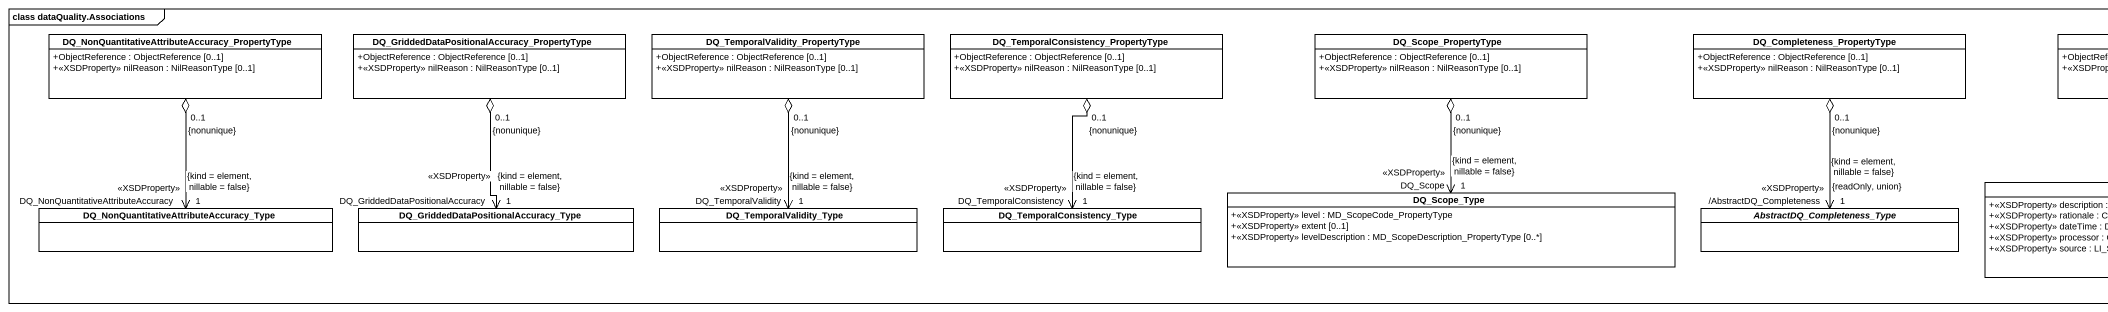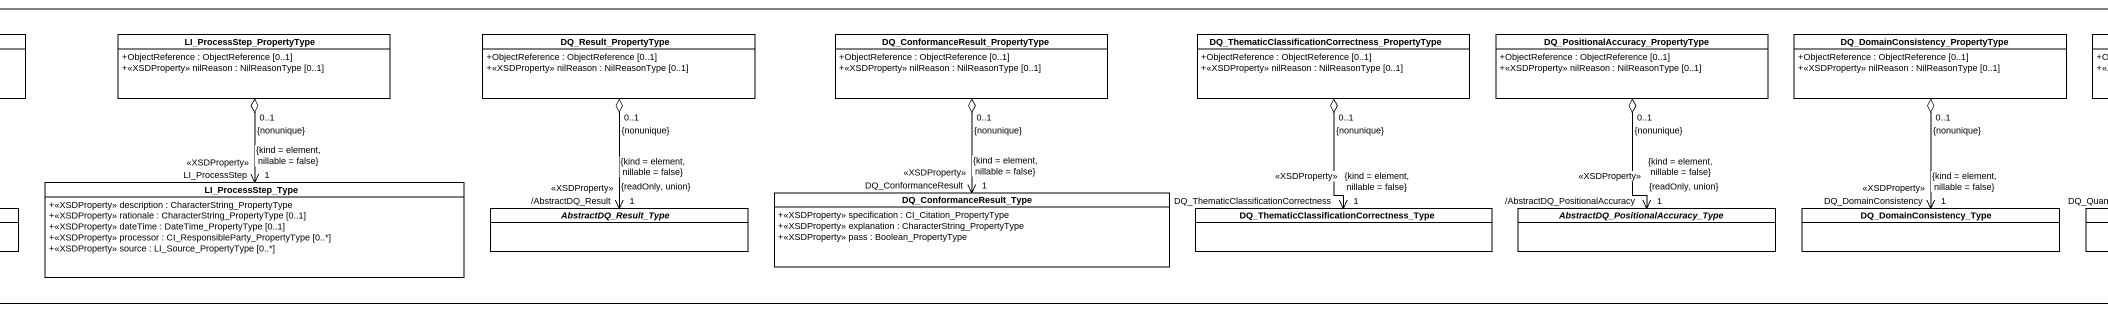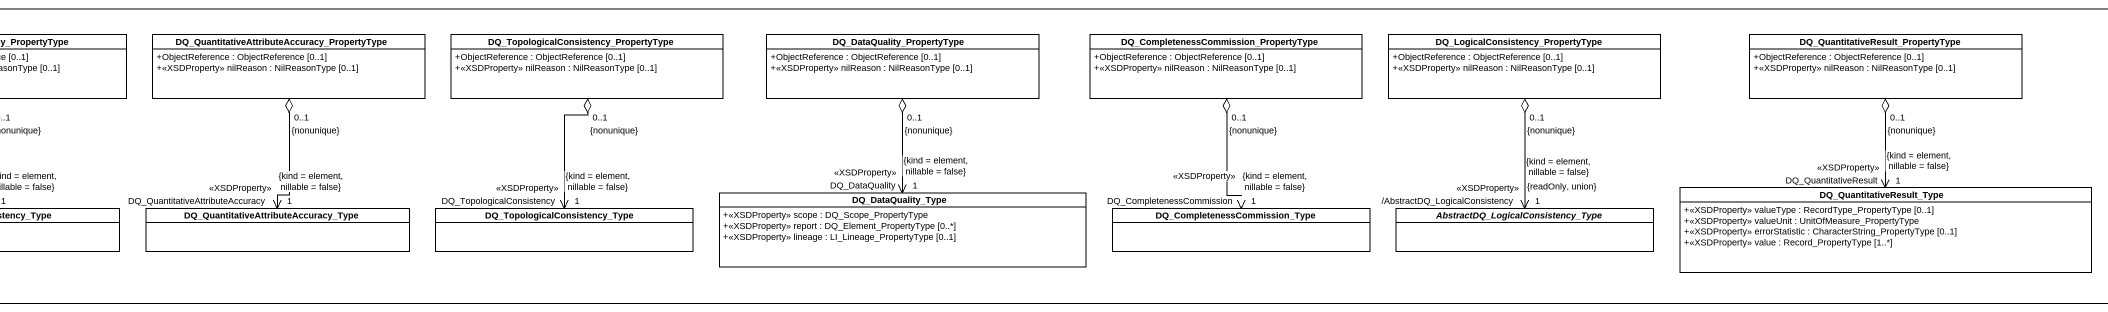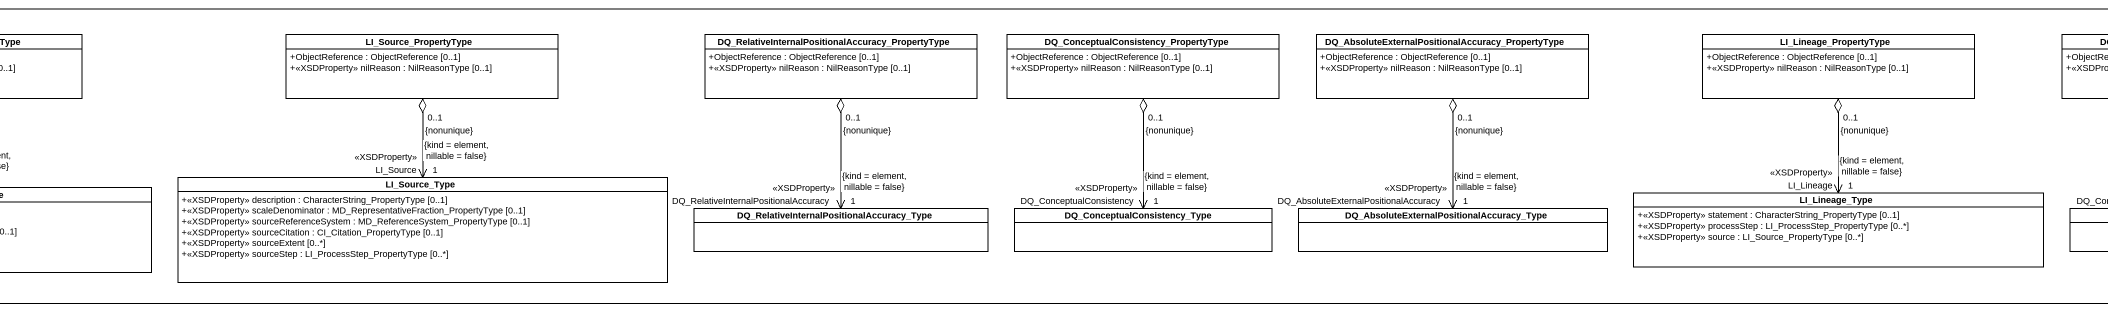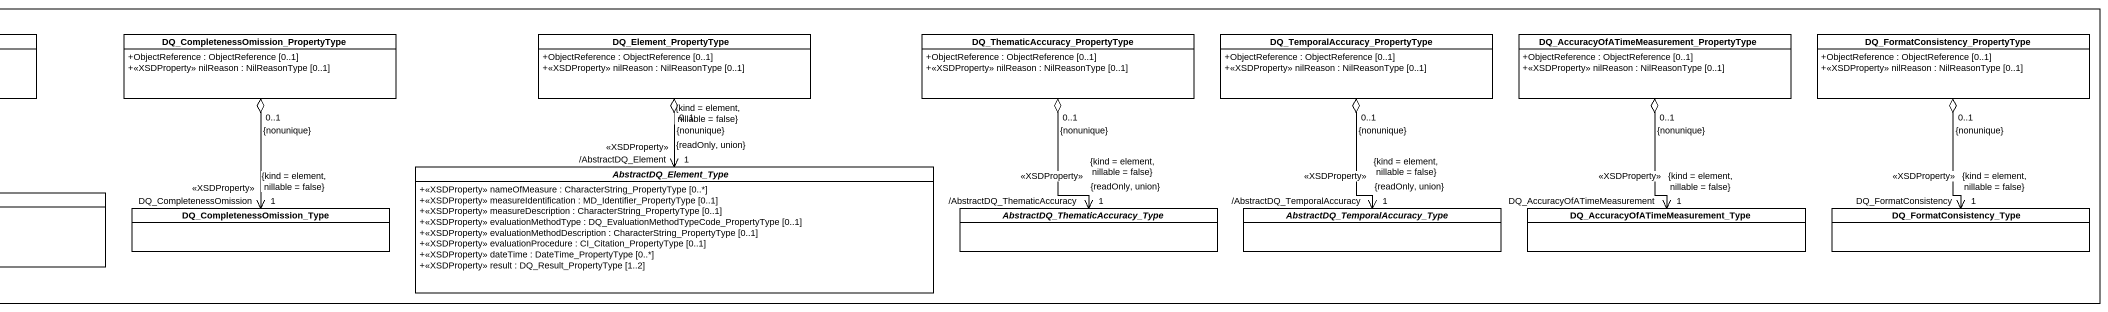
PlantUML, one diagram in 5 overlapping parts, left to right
@startuml
mainframe class dataQuality.Associations
hide circle
hide empty members
skinparam classAttributeIconSize 0
class "DQ_NonQuantitativeAttributeAccuracy_PropertyType" as DQ_NonQuantitativeAttributeA {
  +ObjectReference : ObjectReference [0..1]
  +<<XSDProperty>> nilReason : NilReasonType [0..1]
}
class "DQ_GriddedDataPositionalAccuracy_PropertyType" as DQ_GriddedDataPositionalAccu {
  +ObjectReference : ObjectReference [0..1]
  +<<XSDProperty>> nilReason : NilReasonType [0..1]
}
class "DQ_TemporalValidity_PropertyType" as DQ_TemporalValidity {
  +ObjectReference : ObjectReference [0..1]
  +<<XSDProperty>> nilReason : NilReasonType [0..1]
}
class "DQ_TemporalConsistency_PropertyType" as DQ_TemporalConsistency {
  +ObjectReference : ObjectReference [0..1]
  +<<XSDProperty>> nilReason : NilReasonType [0..1]
}
class DQ_Scope_PropertyType {
  +ObjectReference : ObjectReference [0..1]
  +<<XSDProperty>> nilReason : NilReasonType [0..1]
}
class DQ_Completeness_PropertyType {
  +ObjectReference : ObjectReference [0..1]
  +<<XSDProperty>> nilReason : NilReasonType [0..1]
}
class LI_ProcessStep_PropertyType {
  +ObjectReference : ObjectReference [0..1]
  +<<XSDProperty>> nilReason : NilReasonType [0..1]
}
class DQ_Result_PropertyType {
  +ObjectReference : ObjectReference [0..1]
  +<<XSDProperty>> nilReason : NilReasonType [0..1]
}
class "DQ_ConformanceResult_PropertyType" as DQ_ConformanceResult {
  +ObjectReference : ObjectReference [0..1]
  +<<XSDProperty>> nilReason : NilReasonType [0..1]
}
class "DQ_ThematicClassificationCorrectness_PropertyType" as DQ_ThematicClassificationCor {
  +ObjectReference : ObjectReference [0..1]
  +<<XSDProperty>> nilReason : NilReasonType [0..1]
}
class "DQ_PositionalAccuracy_PropertyType" as DQ_PositionalAccuracy {
  +ObjectReference : ObjectReference [0..1]
  +<<XSDProperty>> nilReason : NilReasonType [0..1]
}
class "DQ_DomainConsistency_PropertyType" as DQ_DomainConsistency {
  +ObjectReference : ObjectReference [0..1]
  +<<XSDProperty>> nilReason : NilReasonType [0..1]
}
class "DQ_QuantitativeAttributeAccuracy_PropertyType" as DQ_QuantitativeAttributeAccu {
  +ObjectReference : ObjectReference [0..1]
  +<<XSDProperty>> nilReason : NilReasonType [0..1]
}
class "DQ_TopologicalConsistency_PropertyType" as DQ_TopologicalConsistency {
  +ObjectReference : ObjectReference [0..1]
  +<<XSDProperty>> nilReason : NilReasonType [0..1]
}
class DQ_DataQuality_PropertyType {
  +ObjectReference : ObjectReference [0..1]
  +<<XSDProperty>> nilReason : NilReasonType [0..1]
}
class "DQ_CompletenessCommission_PropertyType" as DQ_CompletenessCommission {
  +ObjectReference : ObjectReference [0..1]
  +<<XSDProperty>> nilReason : NilReasonType [0..1]
}
class "DQ_LogicalConsistency_PropertyType" as DQ_LogicalConsistency {
  +ObjectReference : ObjectReference [0..1]
  +<<XSDProperty>> nilReason : NilReasonType [0..1]
}
class "DQ_QuantitativeResult_PropertyType" as DQ_QuantitativeResult {
  +ObjectReference : ObjectReference [0..1]
  +<<XSDProperty>> nilReason : NilReasonType [0..1]
}
class LI_Source_PropertyType {
  +ObjectReference : ObjectReference [0..1]
  +<<XSDProperty>> nilReason : NilReasonType [0..1]
}
class "DQ_RelativeInternalPositionalAccuracy_PropertyType" as DQ_RelativeInternalPositiona {
  +ObjectReference : ObjectReference [0..1]
  +<<XSDProperty>> nilReason : NilReasonType [0..1]
}
class "DQ_ConceptualConsistency_PropertyType" as DQ_ConceptualConsistency {
  +ObjectReference : ObjectReference [0..1]
  +<<XSDProperty>> nilReason : NilReasonType [0..1]
}
class "DQ_AbsoluteExternalPositionalAccuracy_PropertyType" as DQ_AbsoluteExternalPositiona {
  +ObjectReference : ObjectReference [0..1]
  +<<XSDProperty>> nilReason : NilReasonType [0..1]
}
class LI_Lineage_PropertyType {
  +ObjectReference : ObjectReference [0..1]
  +<<XSDProperty>> nilReason : NilReasonType [0..1]
}
class "DQ_CompletenessOmission_PropertyType" as DQ_CompletenessOmission {
  +ObjectReference : ObjectReference [0..1]
  +<<XSDProperty>> nilReason : NilReasonType [0..1]
}
class DQ_Element_PropertyType {
  +ObjectReference : ObjectReference [0..1]
  +<<XSDProperty>> nilReason : NilReasonType [0..1]
}
class "DQ_ThematicAccuracy_PropertyType" as DQ_ThematicAccuracy {
  +ObjectReference : ObjectReference [0..1]
  +<<XSDProperty>> nilReason : NilReasonType [0..1]
}
class "DQ_TemporalAccuracy_PropertyType" as DQ_TemporalAccuracy {
  +ObjectReference : ObjectReference [0..1]
  +<<XSDProperty>> nilReason : NilReasonType [0..1]
}
class "DQ_AccuracyOfATimeMeasurement_PropertyType" as DQ_AccuracyOfATimeMeasuremen {
  +ObjectReference : ObjectReference [0..1]
  +<<XSDProperty>> nilReason : NilReasonType [0..1]
}
class "DQ_FormatConsistency_PropertyType" as DQ_FormatConsistency {
  +ObjectReference : ObjectReference [0..1]
  +<<XSDProperty>> nilReason : NilReasonType [0..1]
}
class DQ_Scope_Type {
  +<<XSDProperty>> level : MD_ScopeCode_PropertyType
  +<<XSDProperty>> extent [0..1]
  +<<XSDProperty>> levelDescription : MD_ScopeDescription_PropertyType [0..*]
}
class LI_ProcessStep_Type {
  +<<XSDProperty>> description : CharacterString_PropertyType
  +<<XSDProperty>> rationale : CharacterString_PropertyType [0..1]
  +<<XSDProperty>> dateTime : DateTime_PropertyType [0..1]
  +<<XSDProperty>> processor : CI_ResponsibleParty_PropertyType [0..*]
  +<<XSDProperty>> source : LI_Source_PropertyType [0..*]
}
class DQ_ConformanceResult_Type {
  +<<XSDProperty>> specification : CI_Citation_PropertyType
  +<<XSDProperty>> explanation : CharacterString_PropertyType
  +<<XSDProperty>> pass : Boolean_PropertyType
}
class DQ_DataQuality_Type {
  +<<XSDProperty>> scope : DQ_Scope_PropertyType
  +<<XSDProperty>> report : DQ_Element_PropertyType [0..*]
  +<<XSDProperty>> lineage : LI_Lineage_PropertyType [0..1]
}
class DQ_QuantitativeResult_Type {
  +<<XSDProperty>> valueType : RecordType_PropertyType [0..1]
  +<<XSDProperty>> valueUnit : UnitOfMeasure_PropertyType
  +<<XSDProperty>> errorStatistic : CharacterString_PropertyType [0..1]
  +<<XSDProperty>> value : Record_PropertyType [1..*]
}
class LI_Source_Type {
  +<<XSDProperty>> description : CharacterString_PropertyType [0..1]
  +<<XSDProperty>> scaleDenominator : MD_RepresentativeFraction_PropertyType [0..1]
  +<<XSDProperty>> sourceReferenceSystem : MD_ReferenceSystem_PropertyType [0..1]
  +<<XSDProperty>> sourceCitation : CI_Citation_PropertyType [0..1]
  +<<XSDProperty>> sourceExtent [0..*]
  +<<XSDProperty>> sourceStep : LI_ProcessStep_PropertyType [0..*]
}
class LI_Lineage_Type {
  +<<XSDProperty>> statement : CharacterString_PropertyType [0..1]
  +<<XSDProperty>> processStep : LI_ProcessStep_PropertyType [0..*]
  +<<XSDProperty>> source : LI_Source_PropertyType [0..*]
}
abstract class AbstractDQ_Element_Type {
  +<<XSDProperty>> nameOfMeasure : CharacterString_PropertyType [0..*]
  +<<XSDProperty>> measureIdentification : MD_Identifier_PropertyType [0..1]
  +<<XSDProperty>> measureDescription : CharacterString_PropertyType [0..1]
  +<<XSDProperty>> evaluationMethodType : DQ_EvaluationMethodTypeCode_PropertyType [0..1]
  +<<XSDProperty>> evaluationMethodDescription : CharacterString_PropertyType [0..1]
  +<<XSDProperty>> evaluationProcedure : CI_Citation_PropertyType [0..1]
  +<<XSDProperty>> dateTime : DateTime_PropertyType [0..*]
  +<<XSDProperty>> result : DQ_Result_PropertyType [1..2]
}
class "DQ_NonQuantitativeAttributeAccuracy_Type" as DQ_NonQuantitativeAttributeA_2
class "DQ_GriddedDataPositionalAccuracy_Type" as DQ_GriddedDataPositionalAccu_2
class DQ_TemporalValidity_Type
class DQ_TemporalConsistency_Type
abstract class AbstractDQ_Completeness_Type
abstract class AbstractDQ_Result_Type
class "DQ_ThematicClassificationCorrectness_Type" as DQ_ThematicClassificationCor_2
abstract class "AbstractDQ_PositionalAccuracy_Type" as AbstractDQ
class DQ_DomainConsistency_Type
class "DQ_QuantitativeAttributeAccuracy_Type" as DQ_QuantitativeAttributeAccu_2
class "DQ_TopologicalConsistency_Type" as DQ_TopologicalConsistency_2
class "DQ_CompletenessCommission_Type" as DQ_CompletenessCommission_2
abstract class "AbstractDQ_LogicalConsistency_Type" as AbstractDQ_2
class "DQ_RelativeInternalPositionalAccuracy_Type" as DQ_RelativeInternalPositiona_2
class "DQ_ConceptualConsistency_Type" as DQ_ConceptualConsistency_2
class "DQ_AbsoluteExternalPositionalAccuracy_Type" as DQ_AbsoluteExternalPositiona_2
class DQ_CompletenessOmission_Type
abstract class "AbstractDQ_ThematicAccuracy_Type" as AbstractDQ_ThematicAccuracy
abstract class "AbstractDQ_TemporalAccuracy_Type" as AbstractDQ_TemporalAccuracy
class "DQ_AccuracyOfATimeMeasurement_Type" as DQ_AccuracyOfATimeMeasuremen_2
class DQ_FormatConsistency_Type
DQ_NonQuantitativeAttributeA "0..1\n{nonunique}" o--> "DQ_NonQuantitativeAttributeAccuracy\n<<XSDProperty>>\n1\n{kind = element, nillable = false}" DQ_NonQuantitativeAttributeA_2
DQ_GriddedDataPositionalAccu "0..1\n{nonunique}" o--> "DQ_GriddedDataPositionalAccuracy\n<<XSDProperty>>\n1\n{kind = element, nillable = false}" DQ_GriddedDataPositionalAccu_2
DQ_TemporalValidity "0..1\n{nonunique}" o--> "DQ_TemporalValidity\n<<XSDProperty>>\n1\n{kind = element, nillable = false}" DQ_TemporalValidity_Type
DQ_TemporalConsistency "0..1\n{nonunique}" o--> "DQ_TemporalConsistency\n<<XSDProperty>>\n1\n{kind = element, nillable = false}" DQ_TemporalConsistency_Type
DQ_Scope_PropertyType "0..1\n{nonunique}" o--> "DQ_Scope\n<<XSDProperty>>\n1\n{kind = element, nillable = false}" DQ_Scope_Type
DQ_Completeness_PropertyType "0..1\n{nonunique}" o--> "/AbstractDQ_Completeness\n<<XSDProperty>>\n1\n{kind = element, nillable = false}\n{readOnly, union}" AbstractDQ_Completeness_Type
LI_ProcessStep_PropertyType "0..1\n{nonunique}" o--> "LI_ProcessStep\n<<XSDProperty>>\n1\n{kind = element, nillable = false}" LI_ProcessStep_Type
DQ_Result_PropertyType "0..1\n{nonunique}" o--> "/AbstractDQ_Result\n<<XSDProperty>>\n1\n{kind = element, nillable = false}\n{readOnly, union}" AbstractDQ_Result_Type
DQ_ConformanceResult "0..1\n{nonunique}" o--> "DQ_ConformanceResult\n<<XSDProperty>>\n1\n{kind = element, nillable = false}" DQ_ConformanceResult_Type
DQ_ThematicClassificationCor "0..1\n{nonunique}" o--> "DQ_ThematicClassificationCorrectness\n<<XSDProperty>>\n1\n{kind = element, nillable = false}" DQ_ThematicClassificationCor_2
DQ_PositionalAccuracy "0..1\n{nonunique}" o--> "/AbstractDQ_PositionalAccuracy\n<<XSDProperty>>\n1\n{kind = element, nillable = false}\n{readOnly, union}" AbstractDQ
DQ_DomainConsistency "0..1\n{nonunique}" o--> "DQ_DomainConsistency\n<<XSDProperty>>\n1\n{kind = element, nillable = false}" DQ_DomainConsistency_Type
DQ_QuantitativeAttributeAccu "0..1\n{nonunique}" o--> "DQ_QuantitativeAttributeAccuracy\n<<XSDProperty>>\n1\n{kind = element, nillable = false}" DQ_QuantitativeAttributeAccu_2
DQ_TopologicalConsistency "0..1\n{nonunique}" o--> "DQ_TopologicalConsistency\n<<XSDProperty>>\n1\n{kind = element, nillable = false}" DQ_TopologicalConsistency_2
DQ_DataQuality_PropertyType "0..1\n{nonunique}" o--> "DQ_DataQuality\n<<XSDProperty>>\n1\n{kind = element, nillable = false}" DQ_DataQuality_Type
DQ_CompletenessCommission "0..1\n{nonunique}" o--> "DQ_CompletenessCommission\n<<XSDProperty>>\n1\n{kind = element, nillable = false}" DQ_CompletenessCommission_2
DQ_LogicalConsistency "0..1\n{nonunique}" o--> "/AbstractDQ_LogicalConsistency\n<<XSDProperty>>\n1\n{kind = element, nillable = false}\n{readOnly, union}" AbstractDQ_2
DQ_QuantitativeResult "0..1\n{nonunique}" o--> "DQ_QuantitativeResult\n<<XSDProperty>>\n1\n{kind = element, nillable = false}" DQ_QuantitativeResult_Type
LI_Source_PropertyType "0..1\n{nonunique}" o--> "LI_Source\n<<XSDProperty>>\n1\n{kind = element, nillable = false}" LI_Source_Type
DQ_RelativeInternalPositiona "0..1\n{nonunique}" o--> "DQ_RelativeInternalPositionalAccuracy\n<<XSDProperty>>\n1\n{kind = element, nillable = false}" DQ_RelativeInternalPositiona_2
DQ_ConceptualConsistency "0..1\n{nonunique}" o--> "DQ_ConceptualConsistency\n<<XSDProperty>>\n1\n{kind = element, nillable = false}" DQ_ConceptualConsistency_2
DQ_AbsoluteExternalPositiona "0..1\n{nonunique}" o--> "DQ_AbsoluteExternalPositionalAccuracy\n<<XSDProperty>>\n1\n{kind = element, nillable = false}" DQ_AbsoluteExternalPositiona_2
LI_Lineage_PropertyType "0..1\n{nonunique}" o--> "LI_Lineage\n<<XSDProperty>>\n1\n{kind = element, nillable = false}" LI_Lineage_Type
DQ_CompletenessOmission "0..1\n{nonunique}" o--> "DQ_CompletenessOmission\n<<XSDProperty>>\n1\n{kind = element, nillable = false}" DQ_CompletenessOmission_Type
DQ_Element_PropertyType "0..1\n{nonunique}" o--> "/AbstractDQ_Element\n<<XSDProperty>>\n1\n{kind = element, nillable = false}\n{readOnly, union}" AbstractDQ_Element_Type
DQ_ThematicAccuracy "0..1\n{nonunique}" o--> "/AbstractDQ_ThematicAccuracy\n<<XSDProperty>>\n1\n{kind = element, nillable = false}\n{readOnly, union}" AbstractDQ_ThematicAccuracy
DQ_TemporalAccuracy "0..1\n{nonunique}" o--> "/AbstractDQ_TemporalAccuracy\n<<XSDProperty>>\n1\n{kind = element, nillable = false}\n{readOnly, union}" AbstractDQ_TemporalAccuracy
DQ_AccuracyOfATimeMeasuremen "0..1\n{nonunique}" o--> "DQ_AccuracyOfATimeMeasurement\n<<XSDProperty>>\n1\n{kind = element, nillable = false}" DQ_AccuracyOfATimeMeasuremen_2
DQ_FormatConsistency "0..1\n{nonunique}" o--> "DQ_FormatConsistency\n<<XSDProperty>>\n1\n{kind = element, nillable = false}" DQ_FormatConsistency_Type
@enduml
